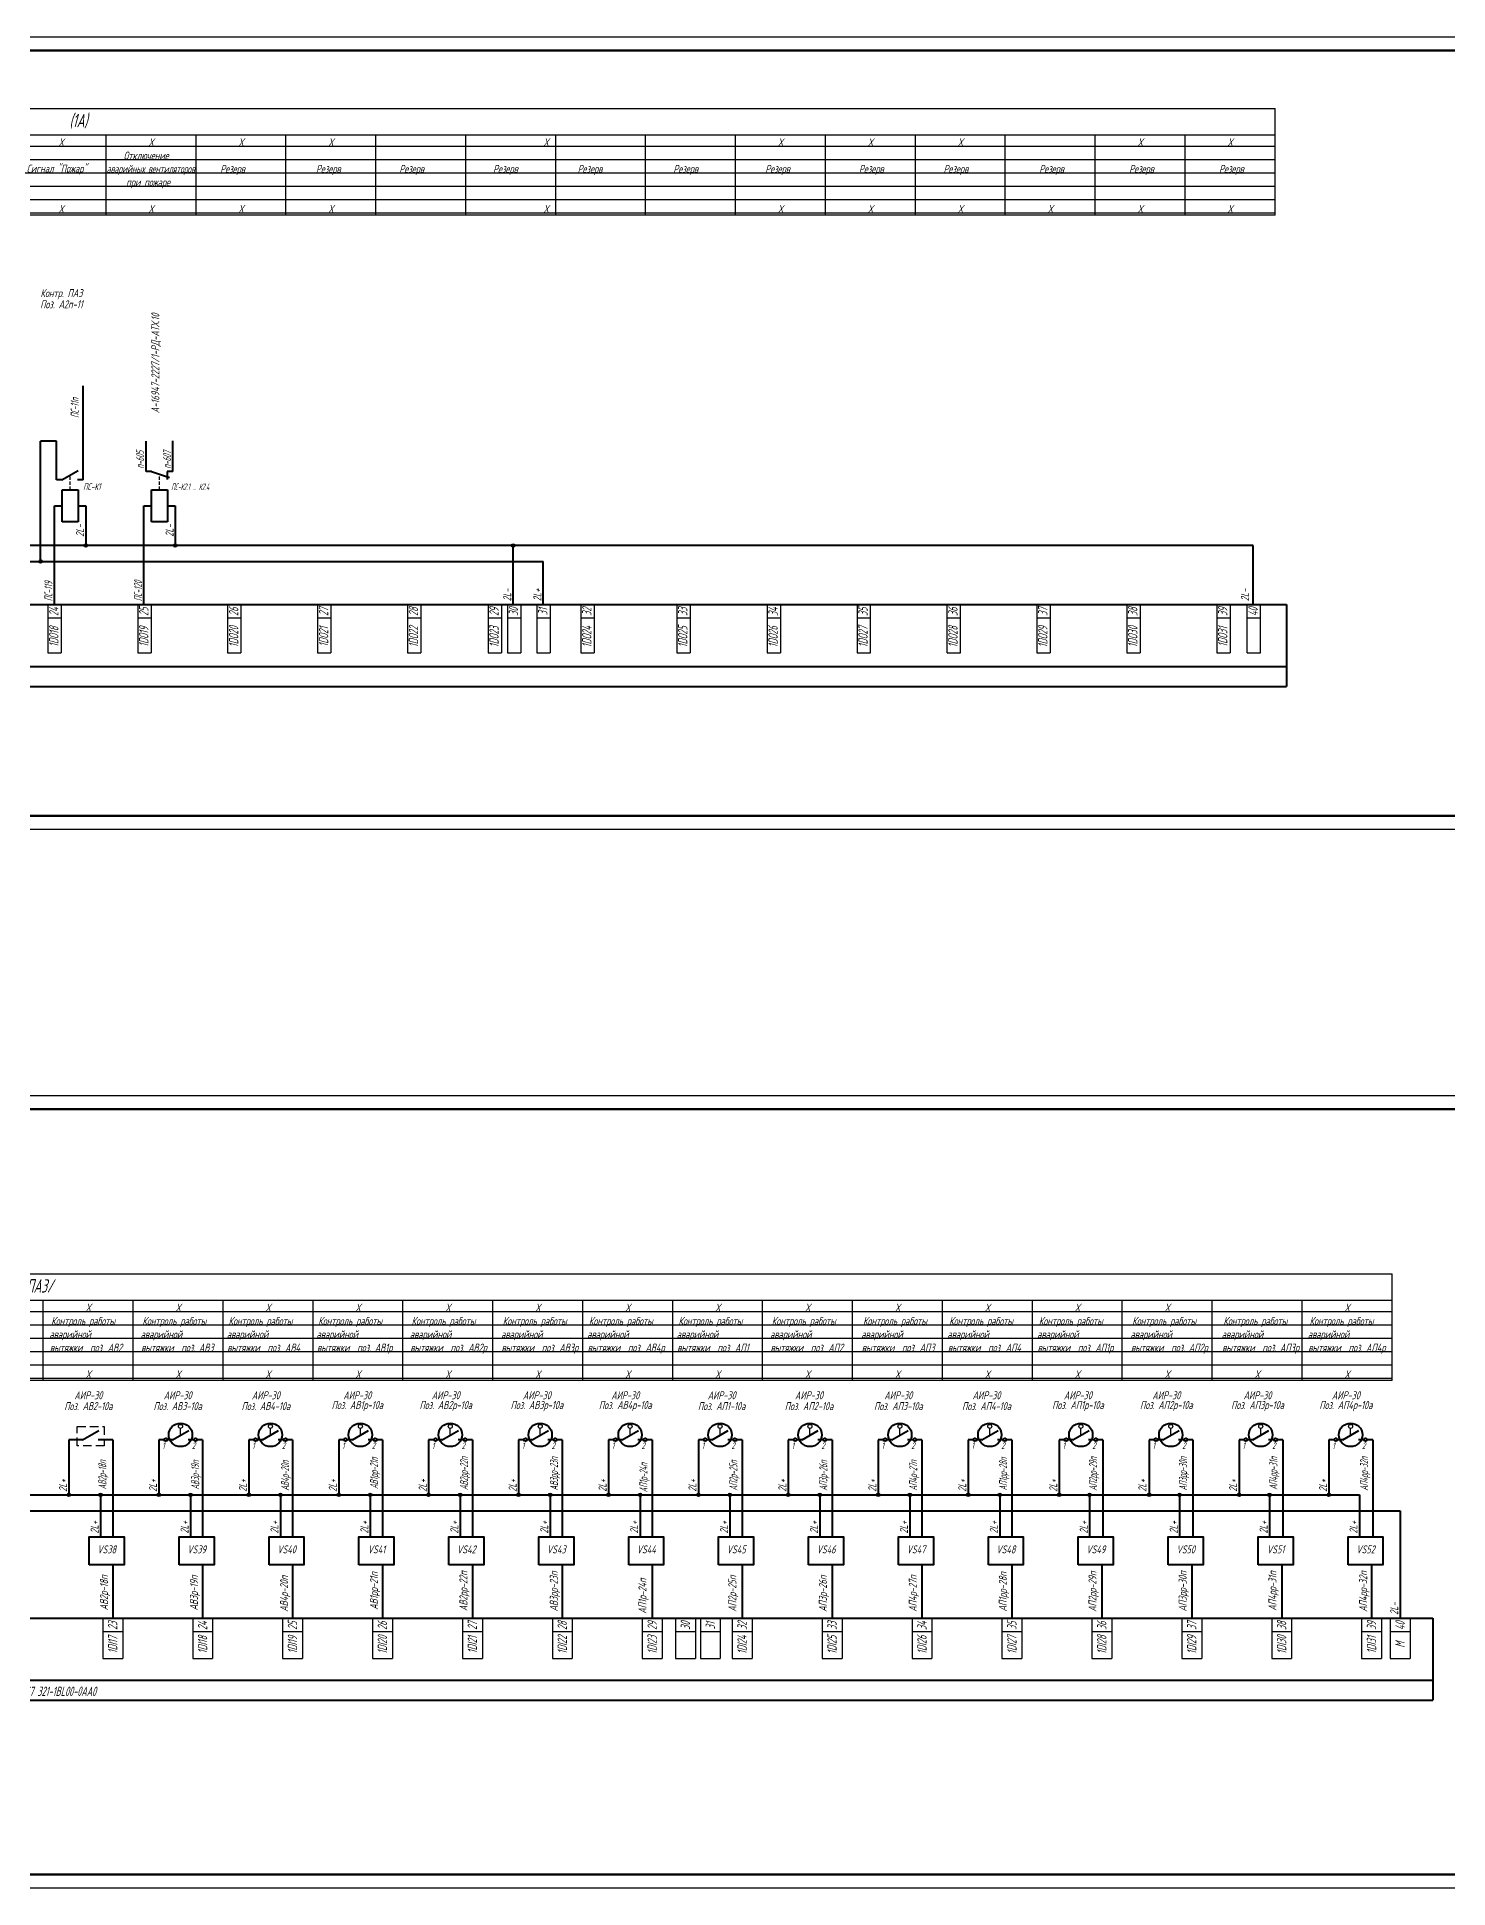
# Model space of a CAD drawing. Header units: millimetres. Extents: x -338 to 6826, y -8218 to 3153.
# Drawn here: x 2706 to 3236, y -1606 to -912 of the extents above; entities that cross this region are included whole.
import ezdxf
from ezdxf.enums import TextEntityAlignment as Align

# ---------------------------------------------------------------- set-up
doc = ezdxf.new("R2010")
doc.units = ezdxf.units.MM
doc.linetypes.add('HIDDEN', pattern=[9.525, 6.35, -3.175])
doc.linetypes.add('невидимая2', pattern=[4.7625, 3.175, -1.5875])
doc.layers.get('Defpoints').update_dxf_attribs({"color": 251})
for name, color, linetype, lineweight in [('Обводка', 6, 'Continuous', 25), ('Рамка тонкая', 5, 'Continuous', 25), ('Текст_КИП', 2, 'Continuous', 25), ('Толст.рамка', 7, 'Continuous', 60)]:
    doc.layers.add(name, color=color, linetype=linetype, lineweight=lineweight)
doc.layers.add('ТЕКСТ', color=2, linetype='Continuous')
doc.styles.add('Simplex', font='simplex.shx', dxfattribs={"width": 0.7, "oblique": 15})

msp = doc.modelspace()

# ---------------------------------------------------------------- hatches: boundary and pattern name
h = msp.add_hatch(color=256)
edge = h.paths.add_edge_path()
edge.add_arc((2724.69, -1102.82), 0.664, 0, 360)
h = msp.add_hatch(color=256)
edge = h.paths.add_edge_path()
edge.add_arc((2724.69, -1102.82), 0.664, 0, 360)
h = msp.add_hatch(color=256)
edge = h.paths.add_edge_path()
edge.add_arc((2758.27, -1102.82), 0.664, 0, 360)
h = msp.add_hatch(color=256)
edge = h.paths.add_edge_path()
edge.add_arc((2758.27, -1102.82), 0.664, 0, 360)
h = msp.add_hatch(color=256)
edge = h.paths.add_edge_path()
edge.add_arc((2884.99, -1102.82), 0.664, 0, 360)
h = msp.add_hatch(color=256)
edge = h.paths.add_edge_path()
edge.add_arc((2707.78, -1108.79), 0.664, 0, 360)
h = msp.add_hatch(color=256)
edge = h.paths.add_edge_path()
edge.add_arc((2718.4, -1458.78), 0.664, 0, 360)
h = msp.add_hatch(color=256)
edge = h.paths.add_edge_path()
edge.add_arc((2730.25, -1458.78), 0.664, 0, 360)
h = msp.add_hatch(color=256)
edge = h.paths.add_edge_path()
edge.add_arc((2752.12, -1458.78), 0.664, 0, 360)
h = msp.add_hatch(color=256)
edge = h.paths.add_edge_path()
edge.add_arc((2763.97, -1458.78), 0.664, 0, 360)
h = msp.add_hatch(color=256)
edge = h.paths.add_edge_path()
edge.add_arc((2785.84, -1458.78), 0.664, 0, 360)
h = msp.add_hatch(color=256)
edge = h.paths.add_edge_path()
edge.add_arc((2797.69, -1458.78), 0.664, 0, 360)
h = msp.add_hatch(color=256)
edge = h.paths.add_edge_path()
edge.add_arc((2819.57, -1458.78), 0.664, 0, 360)
h = msp.add_hatch(color=256)
edge = h.paths.add_edge_path()
edge.add_arc((2831.42, -1458.78), 0.664, 0, 360)
h = msp.add_hatch(color=256)
edge = h.paths.add_edge_path()
edge.add_arc((2853.29, -1458.78), 0.664, 0, 360)
h = msp.add_hatch(color=256)
edge = h.paths.add_edge_path()
edge.add_arc((2865.14, -1458.78), 0.664, 0, 360)
h = msp.add_hatch(color=256)
edge = h.paths.add_edge_path()
edge.add_arc((2887.01, -1458.78), 0.664, 0, 360)
h = msp.add_hatch(color=256)
edge = h.paths.add_edge_path()
edge.add_arc((2898.86, -1458.78), 0.664, 0, 360)
h = msp.add_hatch(color=256)
edge = h.paths.add_edge_path()
edge.add_arc((2920.73, -1458.78), 0.664, 0, 360)
h = msp.add_hatch(color=256)
edge = h.paths.add_edge_path()
edge.add_arc((2932.58, -1458.78), 0.664, 0, 360)
h = msp.add_hatch(color=256)
edge = h.paths.add_edge_path()
edge.add_arc((2954.45, -1458.78), 0.664, 0, 360)
h = msp.add_hatch(color=256)
edge = h.paths.add_edge_path()
edge.add_arc((2966.3, -1458.78), 0.664, 0, 360)
h = msp.add_hatch(color=256)
edge = h.paths.add_edge_path()
edge.add_arc((2988.18, -1458.78), 0.664, 0, 360)
h = msp.add_hatch(color=256)
edge = h.paths.add_edge_path()
edge.add_arc((3000.03, -1458.78), 0.664, 0, 360)
h = msp.add_hatch(color=256)
edge = h.paths.add_edge_path()
edge.add_arc((3021.9, -1458.78), 0.664, 0, 360)
h = msp.add_hatch(color=256)
edge = h.paths.add_edge_path()
edge.add_arc((3033.75, -1458.78), 0.664, 0, 360)
h = msp.add_hatch(color=256)
edge = h.paths.add_edge_path()
edge.add_arc((3055.62, -1458.78), 0.664, 0, 360)
h = msp.add_hatch(color=256)
edge = h.paths.add_edge_path()
edge.add_arc((3067.47, -1458.78), 0.664, 0, 360)
h = msp.add_hatch(color=256)
edge = h.paths.add_edge_path()
edge.add_arc((3089.77, -1458.78), 0.664, 0, 360)
h = msp.add_hatch(color=256)
edge = h.paths.add_edge_path()
edge.add_arc((3101.19, -1458.78), 0.664, 0, 360)
h = msp.add_hatch(color=256)
edge = h.paths.add_edge_path()
edge.add_arc((3123.49, -1458.78), 0.664, 0, 360)
h = msp.add_hatch(color=256)
edge = h.paths.add_edge_path()
edge.add_arc((3134.92, -1458.78), 0.664, 0, 360)
h = msp.add_hatch(color=256)
edge = h.paths.add_edge_path()
edge.add_arc((3157.21, -1458.78), 0.664, 0, 360)
h = msp.add_hatch(color=256)
edge = h.paths.add_edge_path()
edge.add_arc((3168.64, -1458.78), 0.664, 0, 360)
h = msp.add_hatch(color=256)
edge = h.paths.add_edge_path()
edge.add_arc((3190.94, -1458.78), 0.664, 0, 360)

# ---------------------------------------------------------------- linework, layer by layer
at = {"lineweight": 40, "ltscale": 0.2}
for p, q in [((2723.78, -1078.25), (2723.78, -1042.95)), ((2713.78, -1063.7), (2707.78, -1063.7)), ((2707.78, -1108.79), (2707.78, -1063.7)), ((2713.78, -1078.25), (2713.78, -1063.7)), ((2747.36, -1075.13), (2747.36, -1063.7)), ((2757.36, -1075.13), (2757.36, -1063.52)), ((2715.78, -1078.25), (2721.84, -1074.75)), ((2749.36, -1075.13), (2747.36, -1075.13)), ((2749.36, -1075.13), (2756.12, -1077.33)), ((2757.36, -1075.13), (2755.23, -1075.13)), ((2715.78, -1078.25), (2713.78, -1078.25)), ((2723.78, -1078.25), (2721.65, -1078.25))]:
    msp.add_line(p, q, dxfattribs=at)
at = {"lineweight": 40}
for p, q in [((2755.23, -1075.13), (2755.23, -1078.07)), ((2712.95, -1124.91), (2712.95, -1087.98)), ((2724.69, -1087.98), (2724.69, -1102.82)), ((2746.53, -1124.91), (2746.53, -1087.98)), ((2758.27, -1087.98), (2758.27, -1102.82)), ((3162.56, -1102.82), (2083.06, -1102.82)), ((2884.99, -1124.91), (2884.99, -1102.82)), ((3162.56, -1124.91), (3162.56, -1102.82)), ((2082.97, -1108.79), (2896.28, -1108.79)), ((2896.28, -1124.91), (2896.28, -1108.79)), ((2088.35, -1124.91), (3174.95, -1124.91)), ((3174.95, -1124.91), (3174.95, -1155.71)), ((2088.35, -1148.22), (3174.95, -1148.22)), ((2088.35, -1155.71), (3174.95, -1155.71)), ((2723.54, -1438.12), (2729.61, -1434.62)), ((2757.27, -1438.12), (2763.33, -1434.62)), ((2790.99, -1438.12), (2797.05, -1434.62)), ((2824.71, -1438.12), (2830.77, -1434.62)), ((2858.43, -1438.12), (2864.5, -1434.62)), ((2892.16, -1438.12), (2898.22, -1434.62)), ((2925.88, -1438.12), (2931.94, -1434.62)), ((2959.6, -1438.12), (2965.66, -1434.62)), ((2993.32, -1438.12), (2999.38, -1434.62)), ((3027.05, -1438.12), (3033.11, -1434.62)), ((3060.77, -1438.12), (3066.83, -1434.62)), ((3094.91, -1438.12), (3100.98, -1434.62)), ((3128.64, -1438.12), (3134.7, -1434.62)), ((3162.36, -1438.12), (3168.42, -1434.62)), ((3196.08, -1438.12), (3202.14, -1434.62)), ((2718.4, -1438.12), (2718.4, -1458.78)), ((2723.54, -1438.12), (2718.4, -1438.12)), ((2734.81, -1438.12), (2729.42, -1438.12)), ((2734.81, -1438.12), (2734.81, -1474.48)), ((2752.12, -1438.12), (2752.12, -1458.78)), ((2754.12, -1438.12), (2752.12, -1438.12)), ((2757.27, -1438.12), (2755.27, -1438.12)), ((2765.27, -1438.12), (2763.14, -1438.12)), ((2768.54, -1438.12), (2766.41, -1438.12)), ((2768.54, -1438.12), (2768.54, -1474.48)), ((2785.84, -1438.12), (2785.84, -1458.78)), ((2787.84, -1438.12), (2785.84, -1438.12)), ((2790.99, -1438.12), (2788.99, -1438.12)), ((2798.99, -1438.12), (2796.87, -1438.12)), ((2802.26, -1438.12), (2800.14, -1438.12)), ((2802.26, -1438.12), (2802.26, -1474.48)), ((2819.57, -1438.12), (2819.57, -1458.78)), ((2821.57, -1438.12), (2819.57, -1438.12)), ((2824.71, -1438.12), (2822.71, -1438.12)), ((2832.71, -1438.12), (2830.59, -1438.12)), ((2835.98, -1438.12), (2833.86, -1438.12)), ((2835.98, -1438.12), (2835.98, -1474.48)), ((2853.29, -1438.12), (2853.29, -1458.78)), ((2855.29, -1438.12), (2853.29, -1438.12)), ((2858.43, -1438.12), (2856.43, -1438.12)), ((2866.43, -1438.12), (2864.31, -1438.12)), ((2869.7, -1438.12), (2867.58, -1438.12)), ((2869.7, -1438.12), (2869.7, -1474.48)), ((2887.01, -1438.12), (2887.01, -1458.78)), ((2889.01, -1438.12), (2887.01, -1438.12)), ((2892.16, -1438.12), (2890.16, -1438.12)), ((2900.16, -1438.12), (2898.03, -1438.12)), ((2903.43, -1438.12), (2901.3, -1438.12)), ((2903.43, -1438.12), (2903.43, -1474.48)), ((2920.73, -1438.12), (2920.73, -1458.78)), ((2922.73, -1438.12), (2920.73, -1438.12)), ((2925.88, -1438.12), (2923.88, -1438.12)), ((2933.88, -1438.12), (2931.76, -1438.12)), ((2937.15, -1438.12), (2935.02, -1438.12)), ((2937.15, -1438.12), (2937.15, -1474.48)), ((2954.45, -1438.12), (2954.45, -1458.78)), ((2956.45, -1438.12), (2954.45, -1438.12)), ((2959.6, -1438.12), (2957.6, -1438.12)), ((2967.6, -1438.12), (2965.48, -1438.12)), ((2970.87, -1438.12), (2968.75, -1438.12)), ((2970.87, -1438.12), (2970.87, -1474.48)), ((2988.18, -1438.12), (2988.18, -1458.78)), ((2990.18, -1438.12), (2988.18, -1438.12)), ((2993.32, -1438.12), (2991.32, -1438.12)), ((3001.32, -1438.12), (2999.2, -1438.12)), ((3004.59, -1438.12), (3002.47, -1438.12)), ((3004.59, -1438.12), (3004.59, -1474.48)), ((3021.9, -1438.12), (3021.9, -1458.78)), ((3023.9, -1438.12), (3021.9, -1438.12)), ((3027.05, -1438.12), (3025.05, -1438.12)), ((3035.05, -1438.12), (3032.92, -1438.12)), ((3038.31, -1438.12), (3036.19, -1438.12)), ((3038.31, -1438.12), (3038.31, -1474.48)), ((3055.62, -1438.12), (3055.62, -1458.78)), ((3057.62, -1438.12), (3055.62, -1438.12)), ((3060.77, -1438.12), (3058.77, -1438.12)), ((3068.77, -1438.12), (3066.64, -1438.12)), ((3072.04, -1438.12), (3069.91, -1438.12)), ((3072.04, -1438.12), (3072.04, -1474.48)), ((3089.77, -1438.12), (3089.77, -1458.78)), ((3091.77, -1438.12), (3089.77, -1438.12)), ((3094.91, -1438.12), (3092.91, -1438.12)), ((3102.91, -1438.12), (3100.79, -1438.12)), ((3106.18, -1438.12), (3104.06, -1438.12)), ((3106.18, -1438.12), (3106.18, -1474.48)), ((3123.49, -1438.12), (3123.49, -1458.78)), ((3125.49, -1438.12), (3123.49, -1438.12)), ((3128.64, -1438.12), (3126.64, -1438.12)), ((3136.64, -1438.12), (3134.51, -1438.12)), ((3139.91, -1438.12), (3137.78, -1438.12)), ((3139.91, -1438.12), (3139.91, -1474.48)), ((3157.21, -1438.12), (3157.21, -1458.78)), ((3159.21, -1438.12), (3157.21, -1438.12)), ((3162.36, -1438.12), (3160.36, -1438.12)), ((3170.36, -1438.12), (3168.24, -1438.12)), ((3173.63, -1438.12), (3171.51, -1438.12)), ((3173.63, -1438.12), (3173.63, -1474.48)), ((3190.94, -1438.12), (3190.94, -1458.78)), ((3192.94, -1438.12), (3190.94, -1438.12)), ((3196.08, -1438.12), (3194.08, -1438.12)), ((3204.08, -1438.12), (3201.96, -1438.12)), ((3207.35, -1438.12), (3205.23, -1438.12)), ((3207.35, -1438.12), (3207.35, -1474.48)), ((2127.74, -1458.78), (3202.36, -1458.78)), ((2730.25, -1458.78), (2730.25, -1474.48)), ((2763.97, -1458.78), (2763.97, -1474.48)), ((2797.69, -1458.78), (2797.69, -1474.48)), ((2831.42, -1458.78), (2831.42, -1474.48)), ((2865.14, -1458.78), (2865.14, -1474.48)), ((2898.86, -1458.78), (2898.86, -1474.48)), ((2932.58, -1458.78), (2932.58, -1474.48)), ((2966.3, -1458.78), (2966.3, -1474.48)), ((3000.03, -1458.78), (3000.03, -1474.48)), ((3033.75, -1458.78), (3033.75, -1474.48)), ((3067.47, -1458.78), (3067.47, -1474.48)), ((3101.19, -1458.78), (3101.19, -1474.48)), ((3134.92, -1458.78), (3134.92, -1474.48)), ((3168.64, -1458.78), (3168.64, -1474.48)), ((3202.36, -1458.78), (3202.36, -1474.48)), ((2127.74, -1464.75), (3217.62, -1464.75)), ((3217.62, -1464.75), (3217.62, -1504.97)), ((2734.81, -1485.05), (2734.81, -1504.97)), ((2768.54, -1485.05), (2768.54, -1504.97)), ((2802.26, -1485.05), (2802.26, -1504.97)), ((2835.98, -1485.05), (2835.98, -1504.97)), ((2869.7, -1485.05), (2869.7, -1504.97)), ((2903.43, -1485.05), (2903.43, -1504.97)), ((2937.15, -1485.05), (2937.15, -1504.97)), ((2970.87, -1485.05), (2970.87, -1504.97)), ((3004.59, -1485.05), (3004.59, -1504.97)), ((3038.31, -1485.05), (3038.31, -1504.97)), ((3072.04, -1485.05), (3072.04, -1504.97)), ((3105.76, -1485.05), (3105.76, -1504.97)), ((3139.48, -1485.05), (3139.48, -1504.97)), ((3139.48, -1485.05), (3139.48, -1504.97)), ((3173.2, -1485.05), (3173.2, -1504.97)), ((3206.93, -1485.05), (3206.93, -1504.97)), ((2142.73, -1504.97), (3229.88, -1504.97)), ((3229.88, -1504.97), (3229.88, -1535.78)), ((2142.73, -1528.28), (3229.88, -1528.28)), ((2142.73, -1535.78), (3229.88, -1535.78))]:
    msp.add_line(p, q, dxfattribs=at)
at = {"color": 4, "lineweight": 40, "ltscale": 0.2}
for p, q in [((2715.82, -1081.98), (2721.82, -1081.98)), ((2715.82, -1093.98), (2715.82, -1081.98)), ((2721.82, -1081.98), (2721.82, -1093.98)), ((2749.4, -1081.98), (2755.4, -1081.98)), ((2749.4, -1093.98), (2749.4, -1081.98)), ((2755.4, -1081.98), (2755.4, -1093.98)), ((2712.95, -1087.98), (2715.82, -1087.98)), ((2721.82, -1087.98), (2724.69, -1087.98)), ((2746.53, -1087.98), (2749.4, -1087.98)), ((2755.4, -1087.98), (2758.27, -1087.98)), ((2721.82, -1093.98), (2715.82, -1093.98)), ((2755.4, -1093.98), (2749.4, -1093.98))]:
    msp.add_line(p, q, dxfattribs=at)
at = {"lineweight": 30}
for p, q in [((2710.47, -1124.91), (2710.47, -1143.04)), ((2710.47, -1129.91), (2715.47, -1129.91)), ((2715.47, -1124.91), (2715.47, -1143.04)), ((2744.2, -1124.91), (2744.2, -1143.04)), ((2744.2, -1129.91), (2749.2, -1129.91)), ((2749.2, -1124.91), (2749.2, -1143.04)), ((2777.92, -1124.91), (2777.92, -1143.04)), ((2777.92, -1129.91), (2782.92, -1129.91)), ((2782.92, -1124.91), (2782.92, -1143.04)), ((2811.64, -1124.91), (2811.64, -1143.04)), ((2811.64, -1129.91), (2816.64, -1129.91)), ((2816.64, -1124.91), (2816.64, -1143.04)), ((2845.36, -1124.91), (2845.36, -1143.04)), ((2845.36, -1129.91), (2850.36, -1129.91)), ((2850.36, -1124.91), (2850.36, -1143.04)), ((2875.56, -1124.91), (2875.56, -1143.04)), ((2875.56, -1129.91), (2880.56, -1129.91)), ((2880.56, -1124.91), (2880.56, -1143.04)), ((2882.87, -1124.91), (2882.87, -1143.04)), ((2882.87, -1129.91), (2887.87, -1129.91)), ((2887.87, -1124.91), (2887.87, -1143.04)), ((2893.84, -1124.91), (2893.84, -1143.04)), ((2893.84, -1129.91), (2898.84, -1129.91)), ((2898.84, -1124.91), (2898.84, -1143.04)), ((2910.35, -1124.91), (2910.35, -1143.04)), ((2910.35, -1129.91), (2915.35, -1129.91)), ((2915.35, -1124.91), (2915.35, -1143.04)), ((2946.33, -1124.91), (2946.33, -1143.04)), ((2946.33, -1129.91), (2951.33, -1129.91)), ((2951.33, -1124.91), (2951.33, -1143.04)), ((2980.22, -1124.91), (2980.22, -1143.04)), ((2980.22, -1129.91), (2985.22, -1129.91)), ((2985.22, -1124.91), (2985.22, -1143.04)), ((3013.94, -1124.91), (3013.94, -1143.04)), ((3013.94, -1129.91), (3018.94, -1129.91)), ((3018.94, -1124.91), (3018.94, -1143.04)), ((3047.66, -1124.91), (3047.66, -1143.04)), ((3047.66, -1129.91), (3052.66, -1129.91)), ((3052.66, -1124.91), (3052.66, -1143.04)), ((3081.38, -1124.91), (3081.38, -1143.04)), ((3081.38, -1129.91), (3086.38, -1129.91)), ((3086.38, -1124.91), (3086.38, -1143.04)), ((3115.11, -1124.91), (3115.11, -1143.04)), ((3115.11, -1129.91), (3120.11, -1129.91)), ((3120.11, -1124.91), (3120.11, -1143.04)), ((3148.83, -1124.91), (3148.83, -1143.04)), ((3148.83, -1129.91), (3153.83, -1129.91)), ((3153.83, -1124.91), (3153.83, -1143.04)), ((3160.19, -1124.91), (3160.19, -1143.04)), ((3160.19, -1129.91), (3165.19, -1129.91)), ((3165.19, -1124.91), (3165.19, -1143.04)), ((2710.47, -1143.04), (2715.47, -1143.04)), ((2744.2, -1143.04), (2749.2, -1143.04)), ((2777.92, -1143.04), (2782.92, -1143.04)), ((2811.64, -1143.04), (2816.64, -1143.04)), ((2845.36, -1143.04), (2850.36, -1143.04)), ((2875.56, -1143.04), (2880.56, -1143.04)), ((2882.87, -1143.04), (2887.87, -1143.04)), ((2893.84, -1143.04), (2898.84, -1143.04)), ((2910.35, -1143.04), (2915.35, -1143.04)), ((2946.33, -1143.04), (2951.33, -1143.04)), ((2980.25, -1143.04), (2985.25, -1143.04)), ((3013.97, -1143.04), (3018.97, -1143.04)), ((3047.7, -1143.04), (3052.7, -1143.04)), ((3081.42, -1143.04), (3086.42, -1143.04)), ((3115.14, -1143.04), (3120.14, -1143.04)), ((3148.86, -1143.04), (3153.86, -1143.04)), ((3160.23, -1143.04), (3165.23, -1143.04)), ((2731.08, -1504.97), (2731.08, -1520.12)), ((2738.55, -1504.97), (2738.55, -1520.12)), ((2764.8, -1504.97), (2764.8, -1520.12)), ((2772.27, -1504.97), (2772.27, -1520.12)), ((2798.52, -1504.97), (2798.52, -1520.12)), ((2805.99, -1504.97), (2805.99, -1520.12)), ((2832.25, -1504.97), (2832.25, -1520.12)), ((2839.72, -1504.97), (2839.72, -1520.12)), ((2865.97, -1504.97), (2865.97, -1520.12)), ((2873.44, -1504.97), (2873.44, -1520.12)), ((2899.69, -1504.97), (2899.69, -1520.12)), ((2907.16, -1504.97), (2907.16, -1520.12)), ((2933.41, -1504.97), (2933.41, -1520.12)), ((2940.88, -1504.97), (2940.88, -1520.12)), ((2945.85, -1504.97), (2945.85, -1520.12)), ((2953.32, -1504.97), (2953.32, -1520.12)), ((2955.22, -1504.97), (2955.22, -1520.12)), ((2962.68, -1504.97), (2962.68, -1520.12)), ((2967.14, -1504.97), (2967.14, -1520.12)), ((2974.6, -1504.97), (2974.6, -1520.12)), ((3000.86, -1504.97), (3000.86, -1520.12)), ((3008.33, -1504.97), (3008.33, -1520.12)), ((3034.58, -1504.97), (3034.58, -1520.12)), ((3042.05, -1504.97), (3042.05, -1520.12)), ((3068.3, -1504.97), (3068.3, -1520.12)), ((3075.77, -1504.97), (3075.77, -1520.12)), ((3102.02, -1504.97), (3102.02, -1520.12)), ((3109.49, -1504.97), (3109.49, -1520.12)), ((3135.75, -1504.97), (3135.75, -1520.12)), ((3143.22, -1504.97), (3143.22, -1520.12)), ((3169.47, -1504.97), (3169.47, -1520.12)), ((3176.94, -1504.97), (3176.94, -1520.12)), ((3203.19, -1504.97), (3203.19, -1520.12)), ((3210.66, -1504.97), (3210.66, -1520.12)), ((3213.88, -1504.97), (3213.88, -1520.12)), ((3221.35, -1504.97), (3221.35, -1520.12)), ((2731.08, -1509.97), (2738.55, -1509.97)), ((2764.8, -1509.97), (2772.27, -1509.97)), ((2798.52, -1509.97), (2805.99, -1509.97)), ((2832.25, -1509.97), (2839.72, -1509.97)), ((2865.97, -1509.97), (2873.44, -1509.97)), ((2899.69, -1509.97), (2907.16, -1509.97)), ((2933.41, -1509.97), (2940.88, -1509.97)), ((2945.85, -1509.97), (2953.32, -1509.97)), ((2955.22, -1509.97), (2962.68, -1509.97)), ((2967.14, -1509.97), (2974.6, -1509.97)), ((3000.86, -1509.97), (3008.33, -1509.97)), ((3034.58, -1509.97), (3042.05, -1509.97)), ((3068.3, -1509.97), (3075.77, -1509.97)), ((3102.02, -1509.97), (3109.49, -1509.97)), ((3135.75, -1509.97), (3143.22, -1509.97)), ((3169.47, -1509.97), (3176.94, -1509.97)), ((3203.19, -1509.97), (3210.66, -1509.97)), ((3213.88, -1509.97), (3221.35, -1509.97)), ((2731.08, -1520.12), (2738.55, -1520.12)), ((2764.8, -1520.12), (2772.27, -1520.12)), ((2798.52, -1520.12), (2805.99, -1520.12)), ((2832.25, -1520.12), (2839.72, -1520.12)), ((2865.97, -1520.12), (2873.44, -1520.12)), ((2899.69, -1520.12), (2907.16, -1520.12)), ((2933.41, -1520.12), (2940.88, -1520.12)), ((2945.85, -1520.12), (2953.32, -1520.12)), ((2955.22, -1520.12), (2962.68, -1520.12)), ((2967.14, -1520.12), (2974.6, -1520.12)), ((3000.86, -1520.12), (3008.33, -1520.12)), ((3034.58, -1520.12), (3042.05, -1520.12)), ((3068.3, -1520.12), (3075.77, -1520.12)), ((3102.02, -1520.12), (3109.49, -1520.12)), ((3135.75, -1520.12), (3143.22, -1520.12)), ((3169.47, -1520.12), (3176.94, -1520.12)), ((3203.19, -1520.12), (3210.66, -1520.12)), ((3213.88, -1520.12), (3221.35, -1520.12))]:
    msp.add_line(p, q, dxfattribs=at)
for p, q in [((2760.24, -1436.28), (2760.24, -1433.86)), ((2793.96, -1436.28), (2793.96, -1433.86)), ((2827.69, -1436.28), (2827.69, -1433.86)), ((2861.41, -1436.28), (2861.41, -1433.86)), ((2895.13, -1436.28), (2895.13, -1433.86)), ((2928.85, -1436.28), (2928.85, -1433.86)), ((2962.57, -1436.28), (2962.57, -1433.86)), ((2996.3, -1436.28), (2996.3, -1433.86)), ((3030.02, -1436.28), (3030.02, -1433.86)), ((3063.74, -1436.28), (3063.74, -1433.86)), ((3097.89, -1436.28), (3097.89, -1433.86)), ((3131.61, -1436.28), (3131.61, -1433.86)), ((3165.33, -1436.28), (3165.33, -1433.86)), ((3199.06, -1436.28), (3199.06, -1433.86))]:
    msp.add_line(p, q)
at = {"linetype": 'невидимая2'}
msp.add_lwpolyline([(2721.51, -1433.14), (2731.64, -1433.14), (2731.64, -1440.43), (2721.51, -1440.43)], close=True, dxfattribs=at)
at = {"lineweight": 40}
for points in [[(2725.98, -1485.05), (2725.98, -1474.48), (2739.08, -1474.48), (2739.08, -1485.05)], [(2759.7, -1485.05), (2759.7, -1474.48), (2772.8, -1474.48), (2772.8, -1485.05)], [(2793.43, -1485.05), (2793.43, -1474.48), (2806.53, -1474.48), (2806.53, -1485.05)], [(2827.15, -1485.05), (2827.15, -1474.48), (2840.25, -1474.48), (2840.25, -1485.05)], [(2860.87, -1485.05), (2860.87, -1474.48), (2873.97, -1474.48), (2873.97, -1485.05)], [(2894.59, -1485.05), (2894.59, -1474.48), (2907.69, -1474.48), (2907.69, -1485.05)], [(2928.32, -1485.05), (2928.32, -1474.48), (2941.41, -1474.48), (2941.41, -1485.05)], [(2962.04, -1485.05), (2962.04, -1474.48), (2975.14, -1474.48), (2975.14, -1485.05)], [(2995.76, -1485.05), (2995.76, -1474.48), (3008.86, -1474.48), (3008.86, -1485.05)], [(3029.48, -1485.05), (3029.48, -1474.48), (3042.58, -1474.48), (3042.58, -1485.05)], [(3063.2, -1485.05), (3063.2, -1474.48), (3076.3, -1474.48), (3076.3, -1485.05)], [(3096.93, -1485.05), (3096.93, -1474.48), (3110.03, -1474.48), (3110.03, -1485.05)], [(3130.65, -1485.05), (3130.65, -1474.48), (3143.75, -1474.48), (3143.75, -1485.05)], [(3164.37, -1485.05), (3164.37, -1474.48), (3177.47, -1474.48), (3177.47, -1485.05)], [(3198.09, -1485.05), (3198.09, -1474.48), (3211.19, -1474.48), (3211.19, -1485.05)]]:
    msp.add_lwpolyline(points, close=True, dxfattribs=at)
for centre, radius in [((2724.69, -1102.82), 0.664), ((2724.69, -1102.82), 0.664), ((2758.27, -1102.82), 0.664), ((2758.27, -1102.82), 0.664), ((2884.99, -1102.82), 0.664), ((2707.78, -1108.79), 0.664), ((2760.24, -1433.11), 0.75), ((2793.96, -1433.11), 0.75), ((2827.69, -1433.11), 0.75), ((2861.41, -1433.11), 0.75), ((2895.13, -1433.11), 0.75), ((2928.85, -1433.11), 0.75), ((2962.57, -1433.11), 0.75), ((2996.3, -1433.11), 0.75), ((3030.02, -1433.11), 0.75), ((3063.74, -1433.11), 0.75), ((3097.89, -1433.11), 0.75), ((3131.61, -1433.11), 0.75), ((3165.33, -1433.11), 0.75), ((3199.06, -1433.11), 0.75), ((2718.4, -1458.78), 0.664), ((2730.25, -1458.78), 0.664), ((2752.12, -1458.78), 0.664), ((2763.97, -1458.78), 0.664), ((2785.84, -1458.78), 0.664), ((2797.69, -1458.78), 0.664), ((2819.57, -1458.78), 0.664), ((2831.42, -1458.78), 0.664), ((2853.29, -1458.78), 0.664), ((2865.14, -1458.78), 0.664), ((2887.01, -1458.78), 0.664), ((2898.86, -1458.78), 0.664), ((2920.73, -1458.78), 0.664), ((2932.58, -1458.78), 0.664), ((2954.45, -1458.78), 0.664), ((2966.3, -1458.78), 0.664), ((2988.18, -1458.78), 0.664), ((3000.03, -1458.78), 0.664), ((3021.9, -1458.78), 0.664), ((3033.75, -1458.78), 0.664), ((3055.62, -1458.78), 0.664), ((3067.47, -1458.78), 0.664), ((3089.77, -1458.78), 0.664), ((3101.19, -1458.78), 0.664), ((3123.49, -1458.78), 0.664), ((3134.92, -1458.78), 0.664), ((3157.21, -1458.78), 0.664), ((3168.64, -1458.78), 0.664), ((3190.94, -1458.78), 0.664)]:
    msp.add_circle(centre, radius)
for centre, radius in [((2760.24, -1436.28), 4.41), ((2793.96, -1436.28), 4.41), ((2827.69, -1436.28), 4.41), ((2861.41, -1436.28), 4.41), ((2895.13, -1436.28), 4.41), ((2928.85, -1436.28), 4.41), ((2962.58, -1436.28), 4.41), ((2996.3, -1436.28), 4.41), ((3030.02, -1436.28), 4.41), ((3063.74, -1436.28), 4.41), ((3097.89, -1436.28), 4.41), ((3131.61, -1436.28), 4.41), ((3165.33, -1436.28), 4.41), ((3199.06, -1436.28), 4.41), ((2754.69, -1438.12), 0.573), ((2765.84, -1438.12), 0.573), ((2788.42, -1438.12), 0.573), ((2799.56, -1438.12), 0.573), ((2822.14, -1438.12), 0.573), ((2833.28, -1438.12), 0.573), ((2855.86, -1438.12), 0.573), ((2867.01, -1438.12), 0.573), ((2889.58, -1438.12), 0.573), ((2900.73, -1438.12), 0.573), ((2923.31, -1438.12), 0.573), ((2934.45, -1438.12), 0.573), ((2957.03, -1438.12), 0.573), ((2968.17, -1438.12), 0.573), ((2990.75, -1438.12), 0.573), ((3001.9, -1438.12), 0.573), ((3024.47, -1438.12), 0.573), ((3035.62, -1438.12), 0.573), ((3058.19, -1438.12), 0.573), ((3069.34, -1438.12), 0.573), ((3092.34, -1438.12), 0.573), ((3103.49, -1438.12), 0.573), ((3126.06, -1438.12), 0.573), ((3137.21, -1438.12), 0.573), ((3159.79, -1438.12), 0.573), ((3170.93, -1438.12), 0.573), ((3193.51, -1438.12), 0.573), ((3204.65, -1438.12), 0.573)]:
    msp.add_circle(centre, radius, dxfattribs=at)
at = {"layer": 'Defpoints'}
for p, q in [((2095.69, -953.12), (3170.72, -953.12)), ((2095.69, -958.12), (3170.72, -958.12)), ((2095.69, -963.12), (3170.72, -963.12)), ((2095.69, -968.12), (3170.72, -968.12)), ((2095.69, -973.12), (3170.72, -973.12)), ((2095.69, -978.12), (3170.72, -978.12)), ((2139.57, -1390.07), (3214.6, -1390.07)), ((2139.57, -1395.07), (3214.6, -1395.07)), ((2139.57, -1400.07), (3214.6, -1400.07)), ((2139.57, -1405.07), (3214.6, -1405.07)), ((2139.57, -1410.07), (3214.6, -1410.07)), ((2139.57, -1415.07), (3214.6, -1415.07))]:
    msp.add_line(p, q, dxfattribs=at)
at = {"layer": 'Обводка', "lineweight": 30}
for p, q in [((2091.61, -938.97), (3170.72, -938.97)), ((3170.72, -978.97), (3170.72, -938.97)), ((3170.72, -948.97), (2091.61, -948.97)), ((2732.34, -978.97), (2732.34, -948.97)), ((2766.06, -978.97), (2766.06, -948.97)), ((2799.78, -978.97), (2799.78, -948.97)), ((2833.5, -978.97), (2833.5, -948.97)), ((2867.22, -978.97), (2867.22, -948.97)), ((2900.95, -978.97), (2900.95, -948.97)), ((2934.67, -978.97), (2934.67, -948.97)), ((2968.39, -978.97), (2968.39, -948.97)), ((3002.11, -978.97), (3002.11, -948.97)), ((3035.84, -978.97), (3035.84, -948.97)), ((3069.56, -978.97), (3069.56, -948.97)), ((3103.28, -978.97), (3103.28, -948.97)), ((3137, -978.97), (3137, -948.97)), ((3170.72, -978.97), (2091.61, -978.97)), ((2135.49, -1375.91), (3214.6, -1375.91)), ((3214.6, -1415.91), (3214.6, -1375.91)), ((3214.6, -1385.91), (2135.49, -1385.91)), ((2708.77, -1415.91), (2708.77, -1385.91)), ((2742.49, -1415.91), (2742.49, -1385.91)), ((2776.21, -1415.91), (2776.21, -1385.91)), ((2809.94, -1415.91), (2809.94, -1385.91)), ((2843.66, -1415.91), (2843.66, -1385.91)), ((2877.38, -1415.91), (2877.38, -1385.91)), ((2911.1, -1415.91), (2911.1, -1385.91)), ((2944.82, -1415.91), (2944.82, -1385.91)), ((2978.55, -1415.91), (2978.55, -1385.91)), ((3012.27, -1415.91), (3012.27, -1385.91)), ((3045.99, -1415.91), (3045.99, -1385.91)), ((3079.71, -1415.91), (3079.71, -1385.91)), ((3113.44, -1415.91), (3113.44, -1385.91)), ((3147.16, -1415.91), (3147.16, -1385.91)), ((3180.88, -1415.91), (3180.88, -1385.91)), ((3214.6, -1415.91), (2135.49, -1415.91))]:
    msp.add_line(p, q, dxfattribs=at)
at = {"layer": 'Обводка', "linetype": 'HIDDEN', "ltscale": 0.2}
for p, q in [((2718.82, -1081.98), (2718.82, -1076.49)), ((2752.4, -1081.98), (2752.4, -1076.49))]:
    msp.add_line(p, q, dxfattribs=at)
at = {"layer": 'Рамка тонкая'}
for p, q in [((3508.69, -912.17), (2036.94, -912.17)), ((2036.94, -1209.17), (3508.69, -1209.17)), ((3508.69, -1309.17), (2036.94, -1309.17)), ((2036.94, -1606.17), (3508.69, -1606.17))]:
    msp.add_line(p, q, dxfattribs=at)
at = {"layer": 'Толст.рамка'}
for p, q in [((2056.94, -917.17), (3503.69, -917.17)), ((3503.69, -1204.17), (2056.94, -1204.17)), ((2056.94, -1314.17), (3473.69, -1314.17)), ((3503.69, -1601.17), (2056.94, -1601.17))]:
    msp.add_line(p, q, dxfattribs=at)

# ---------------------------------------------------------------- texts
at = {"color": 7, "style": 'Simplex', "oblique": 15, "width": 0.6}
for s, p in [('Контроль работы', (2711.72, -1395.07)), ('Контроль работы', (2745.93, -1395.07)), ('Контроль работы', (2778.23, -1395.07)), ('Контроль работы', (2811.87, -1395.07)), ('Контроль работы', (2846.87, -1395.07)), ('Контроль работы', (2881.08, -1395.07)), ('Контроль работы', (2913.38, -1395.07)), ('Контроль работы', (2946.97, -1395.07)), ('Контроль работы', (2981.97, -1395.07)), ('Контроль работы', (3016.18, -1395.07)), ('Контроль работы', (3048.48, -1395.07)), ('Контроль работы', (3082.12, -1395.07)), ('Контроль работы', (3117.13, -1395.07)), ('Контроль работы', (3151.34, -1395.07)), ('Контроль работы', (3183.64, -1395.07)), ('аварийной ', (2711.08, -1400.07)), ('аварийной ', (2745.29, -1400.07)), ('аварийной ', (2777.59, -1400.07)), ('аварийной ', (2811.24, -1400.07)), ('аварийной ', (2846.24, -1400.07)), ('аварийной ', (2880.45, -1400.07)), ('аварийной ', (2912.75, -1400.07)), ('аварийной ', (2946.33, -1400.07)), ('аварийной ', (2981.33, -1400.07)), ('аварийной ', (3015.54, -1400.07)), ('аварийной ', (3047.84, -1400.07)), ('аварийной ', (3081.49, -1400.07)), ('аварийной ', (3116.49, -1400.07)), ('аварийной ', (3150.7, -1400.07)), ('аварийной ', (3183, -1400.07)), ('вытяжки  поз. АВ2 ', (2711.25, -1405.07)), ('вытяжки  поз. АВ3 ', (2745.46, -1405.07)), ('вытяжки  поз. АВ4 ', (2777.76, -1405.07)), ('вытяжки  поз. АВ1р ', (2811.41, -1405.07)), ('вытяжки  поз. АВ2р ', (2846.41, -1405.07)), ('вытяжки  поз. АВ3р ', (2880.62, -1405.07)), ('вытяжки  поз. АВ4р ', (2912.92, -1405.07)), ('вытяжки  поз. АП1 ', (2946.5, -1405.07)), ('вытяжки  поз. АП2 ', (2981.51, -1405.07)), ('вытяжки  поз. АП3 ', (3015.72, -1405.07)), ('вытяжки  поз. АП4 ', (3048.02, -1405.07)), ('вытяжки  поз. АП1р ', (3081.66, -1405.07)), ('вытяжки  поз. АП2р ', (3116.67, -1405.07)), ('вытяжки  поз. АП3р ', (3150.87, -1405.07)), ('вытяжки  поз. АП4р ', (3183.17, -1405.07))]:
    msp.add_text(s, height=3, dxfattribs=at).set_placement(p)
at = {"layer": 'Defpoints', "lineweight": -3, "style": 'Simplex', "oblique": 15, "width": 0.6}
msp.add_text('(1А)', height=5, dxfattribs=at).set_placement((2721.93, -945.99), align=Align.CENTER)
at = {"layer": 'Defpoints', "style": 'Simplex', "oblique": 15, "width": 0.6}
for p in [(2715.47, -953.12), (2749.2, -953.12), (2782.92, -953.12), (2816.64, -953.12), (2897.33, -953.12), (2985.25, -953.12), (2985.25, -953.12), (3018.97, -953.12), (3052.7, -953.12), (3120.14, -953.12), (3153.86, -953.12), (2715.47, -978.12), (2749.2, -978.12), (2782.92, -978.12), (2816.64, -978.12), (2897.33, -978.12), (2985.25, -978.12), (3018.97, -978.12), (3052.7, -978.12), (3086.42, -978.12), (3120.14, -978.12), (3153.86, -978.12), (2725.63, -1390.07), (2759.35, -1390.07), (2793.07, -1390.07), (2826.8, -1390.07), (2860.52, -1390.07), (2894.24, -1390.07), (2927.96, -1390.07), (2961.69, -1390.07), (2995.41, -1390.07), (3029.13, -1390.07), (3062.85, -1390.07), (3096.57, -1390.07), (3130.3, -1390.07), (3197.74, -1390.07), (2725.63, -1415.07), (2759.35, -1415.07), (2793.07, -1415.07), (2826.8, -1415.07), (2860.52, -1415.07), (2894.24, -1415.07), (2927.96, -1415.07), (2961.69, -1415.07), (2995.41, -1415.07), (3029.13, -1415.07), (3062.85, -1415.07), (3096.57, -1415.07), (3130.3, -1415.07), (3164.02, -1415.07), (3197.74, -1415.07)]:
    msp.add_text('Х', height=3, dxfattribs=at).set_placement(p, align=Align.CENTER)
at = {"layer": 'Обводка', "lineweight": -3, "style": 'Simplex', "oblique": 15, "width": 0.6}
for s, p in [('24', (2714.47, -1127.66)), ('25', (2748.2, -1127.66)), ('26', (2781.92, -1127.66)), ('27', (2815.64, -1127.66)), ('28', (2849.36, -1127.66)), ('29', (2879.56, -1127.66)), ('30', (2886.87, -1127.66)), ('31', (2897.84, -1127.66)), ('32', (2914.35, -1127.66)), ('33', (2950.33, -1127.66)), ('34', (2984.22, -1127.66)), ('35', (3017.94, -1127.66)), ('36', (3051.66, -1127.66)), ('37', (3085.38, -1127.66)), ('38', (3119.11, -1127.66)), ('39', (3152.83, -1127.66)), ('40', (3164.19, -1127.66)), ('1DО18', (2714.47, -1137.07)), ('1DО19', (2748.2, -1137.07)), ('1DО20', (2781.92, -1137.07)), ('1DО21', (2815.64, -1137.07)), ('1DО22', (2849.36, -1137.07)), ('1DО23', (2879.56, -1137.07)), ('1DО24', (2914.35, -1137.07)), ('1DО25', (2950.33, -1137.07)), ('1DО26', (2984.22, -1137.07)), ('1DО27', (3017.94, -1137.07)), ('1DО28', (3051.66, -1137.07)), ('1DО29', (3085.38, -1137.07)), ('1DО30', (3119.11, -1137.07)), ('1DО31', (3152.83, -1137.07)), ('1DI17', (2736.53, -1515)), ('1DI18', (2770.26, -1515)), ('1DI19', (2803.98, -1515)), ('1DI20', (2837.7, -1515)), ('1DI21', (2871.42, -1515)), ('1DI22', (2905.14, -1515)), ('1DI23', (2938.87, -1515)), ('1DI24', (2972.59, -1515)), ('1DI25', (3006.31, -1515)), ('1DI26', (3040.03, -1515)), ('1DI27', (3073.76, -1515)), ('1DI28', (3107.48, -1515)), ('1DI29', (3141.2, -1515)), ('1DI30', (3174.92, -1515)), ('1DI31', (3208.64, -1515)), ('М', (3219.34, -1515))]:
    msp.add_text(s, height=3.5, rotation=90, dxfattribs=at).set_placement(p, align=Align.CENTER)
at = {"layer": 'Обводка', "style": 'Simplex', "oblique": 15, "width": 0.6}
for s, p in [('23', (2736.53, -1507.84)), ('25', (2803.98, -1507.84)), ('26', (2837.7, -1507.84)), ('27', (2871.42, -1507.84)), ('28', (2905.14, -1507.84)), ('29', (2938.87, -1507.84)), ('30', (2951.3, -1507.84)), ('31', (2960.67, -1507.84)), ('32', (2972.59, -1507.84)), ('33', (3006.31, -1507.84)), ('35', (3073.76, -1507.84)), ('36', (3107.48, -1507.84)), ('37', (3141.2, -1507.84)), ('38', (3174.92, -1507.84)), ('39', (3208.64, -1507.84)), ('40', (3219.34, -1507.84)), ('24', (2770.26, -1507.84)), ('34', (3040.03, -1507.84))]:
    msp.add_text(s, height=3.5, rotation=90, dxfattribs=at).set_placement(p, align=Align.CENTER)
at = {"layer": 'ТЕКСТ', "style": 'Simplex', "oblique": 15}
for s, width, p in [('Отключение ', 0.6, (2748.07, -958.12)), ('аварийных вентиляторов', 0.55, (2749.09, -963.12)), ('Резерв', 0.6, (2779.77, -963.12)), ('Резерв', 0.6, (2815.67, -963.12)), ('Резерв', 0.6, (2846.93, -963.12)), ('Резерв', 0.6, (2882.1, -963.12)), ('Резерв', 0.6, (2913.8, -963.12)), ('Резерв', 0.6, (2949.7, -963.12)), ('Резерв', 0.6, (2984.15, -963.12)), ('Резерв', 0.6, (3019.32, -963.12)), ('Резерв', 0.6, (3051.03, -963.12)), ('Резерв', 0.6, (3086.92, -963.12)), ('Резерв', 0.6, (3120.65, -963.12)), ('Резерв', 0.6, (3120.65, -963.12)), ('Резерв', 0.6, (3154.37, -963.12)), ('Резерв', 0.6, (3154.37, -963.12)), ('при пожаре', 0.6, (2748.07, -968.12)), ('Поз. А2п-11', 0.6, (2715.58, -1013.9)), ('Контр. ПАЗ', 0.6, (2715.58, -1009.7)), ('VS38', 0.6, (2732.53, -1480.72)), ('VS39', 0.6, (2766.25, -1480.72)), ('VS40', 0.6, (2799.98, -1480.72)), ('VS41', 0.6, (2833.7, -1480.72)), ('VS42', 0.6, (2867.42, -1480.72)), ('VS43', 0.6, (2901.14, -1480.72)), ('VS44', 0.6, (2934.87, -1480.72)), ('VS45', 0.6, (2968.59, -1480.72)), ('VS46', 0.6, (3002.31, -1480.72)), ('VS47', 0.6, (3036.03, -1480.72)), ('VS48', 0.6, (3069.75, -1480.72)), ('VS49', 0.6, (3103.48, -1480.72)), ('VS50', 0.6, (3137.2, -1480.72)), ('VS51', 0.6, (3170.92, -1480.72)), ('VS52', 0.6, (3204.64, -1480.72))]:
    msp.add_text(s, height=3, dxfattribs=dict(at, width=width)).set_placement(p, align=Align.CENTER)
at = {"layer": 'ТЕКСТ', "color": 1, "style": 'Simplex', "oblique": 15, "width": 0.6}
msp.add_text('А-16947-2227/1-РД-АТХ.10', height=3, rotation=90, dxfattribs=at).set_placement((2752.31, -1034.53), align=Align.CENTER)
at = {"layer": 'ТЕКСТ', "style": 'Simplex', "oblique": 15, "width": 0.5}
for s, p in [('ПС-11п', (2722.09, -1054.99)), ('п-605', (2746.56, -1074.04)), ('п-607', (2756.67, -1074.04)), ('ПС-119', (2712.22, -1123.72)), ('ПС-120', (2745.8, -1123.72))]:
    msp.add_text(s, height=3, rotation=90, dxfattribs=at).set_placement(p)
at = {"layer": 'ТЕКСТ', "style": 'Simplex', "oblique": 15}
for s, width, p in [('ПС-К1', 0.6, (2723.72, -1082.01)), ('ПС-К2.1 ... К2.4', 0.5, (2756.73, -1082.06))]:
    msp.add_text(s, height=2.5, dxfattribs=dict(at, width=width)).set_placement(p)
at = {"layer": 'ТЕКСТ', "color": 1, "style": 'Simplex', "oblique": 15, "width": 0.6}
for p in [(2724.03, -1094.87), (2724.03, -1094.87), (2757.62, -1094.87), (2757.62, -1094.87)]:
    msp.add_text('2L-', height=3, rotation=90, dxfattribs=at).set_placement(p, align=Align.RIGHT)
for s, p in [('2L-', (2884.25, -1123.72)), ('2L+', (2895.55, -1123.72)), ('2L-', (3160.93, -1123.72)), ('2L+', (2717.67, -1457.63)), ('2L+', (2751.39, -1457.63)), ('2L+', (2785.11, -1457.63)), ('2L+', (2818.83, -1457.63)), ('2L+', (2852.56, -1457.63)), ('2L+', (2886.28, -1457.63)), ('2L+', (2920, -1457.63)), ('2L+', (2953.72, -1457.63)), ('2L+', (2987.45, -1457.63)), ('2L+', (3021.17, -1457.63)), ('2L+', (3054.91, -1457.63)), ('2L+', (3089.04, -1457.63)), ('2L+', (3122.45, -1457.63)), ('2L+', (3156.48, -1457.63)), ('2L+', (3190.2, -1457.63)), ('2L+', (2729.52, -1473.29)), ('2L+', (2763.24, -1473.29)), ('2L+', (2796.96, -1473.29)), ('2L+', (2830.69, -1473.29)), ('2L+', (2864.41, -1473.29)), ('2L+', (2898.13, -1473.29)), ('2L+', (2931.85, -1473.29)), ('2L+', (2965.57, -1473.29)), ('2L+', (2999.3, -1473.29)), ('2L+', (3033.02, -1473.29)), ('2L+', (3066.74, -1473.29)), ('2L+', (3100.46, -1473.29)), ('2L+', (3134.19, -1473.29)), ('2L+', (3167.91, -1473.29)), ('2L+', (3201.63, -1473.29)), ('2L-', (3216.89, -1503.78))]:
    msp.add_text(s, height=3, rotation=90, dxfattribs=at).set_placement(p)
at = {"layer": 'ТЕКСТ', "lineweight": -3, "style": 'Simplex', "oblique": 15, "width": 0.6}
msp.add_text('Дискретные входы /контроллер ПАЗ/', height=5, dxfattribs=at).set_placement((2675.05, -1382.93), align=Align.CENTER)
at = {"layer": 'ТЕКСТ', "color": 7, "style": 'Simplex', "oblique": 15, "width": 0.6}
for s, p in [('АИР-30', (2725.69, -1421.44)), ('АИР-30', (2759.17, -1421.44)), ('АИР-30', (2792.25, -1421.44)), ('АИР-30', (2826.54, -1421.44)), ('АИР-30', (2859.7, -1421.44)), ('АИР-30', (2893.88, -1421.44)), ('АИР-30', (2927.04, -1421.44)), ('АИР-30', (2963.17, -1421.44)), ('АИР-30', (2995.94, -1421.44)), ('АИР-30', (3029.43, -1421.44)), ('АИР-30', (3062.5, -1421.44)), ('АИР-30', (3096.79, -1421.44)), ('АИР-30', (3129.95, -1421.44)), ('АИР-30', (3164.13, -1421.44)), ('АИР-30', (3197.29, -1421.44)), ('Поз. АВ2-10а', (2725.69, -1425.49)), ('Поз. АВ3-10а', (2759.17, -1425.49)), ('Поз. АВ4-10а', (2792.25, -1425.49)), ('Поз. АВ1р-10а', (2826.54, -1425.49)), ('Поз. АВ2р-10а', (2859.7, -1425.49)), ('Поз. АВ3р-10а', (2893.88, -1425.49)), ('Поз. АВ4р-10а', (2927.04, -1425.49)), ('Поз. АП1-10а', (2963.17, -1425.49)), ('Поз. АП2-10а', (2995.94, -1425.49)), ('Поз. АП3-10а', (3029.43, -1425.49)), ('Поз. АП4-10а', (3062.5, -1425.49)), ('Поз. АП1р-10а', (3096.79, -1425.49)), ('Поз. АП2р-10а', (3129.95, -1425.49)), ('Поз. АП3р-10а', (3164.13, -1425.49)), ('Поз. АП4р-10а', (3197.29, -1425.49))]:
    msp.add_text(s, height=3, dxfattribs=at).set_placement(p, align=Align.MIDDLE)
at = {"layer": 'ТЕКСТ', "color": 2, "style": 'Simplex', "oblique": 15, "width": 0.6}
for s, p in [('1', (2753.37, -1441.58)), ('2', (2764.52, -1441.58)), ('1', (2787.09, -1441.58)), ('2', (2798.24, -1441.58)), ('1', (2820.81, -1441.58)), ('2', (2831.96, -1441.58)), ('1', (2854.54, -1441.58)), ('2', (2865.68, -1441.58)), ('1', (2888.26, -1441.58)), ('2', (2899.4, -1441.58)), ('1', (2921.98, -1441.58)), ('2', (2933.13, -1441.58)), ('1', (2955.7, -1441.58)), ('2', (2966.85, -1441.58)), ('1', (2989.42, -1441.58)), ('2', (3000.57, -1441.58)), ('1', (3023.15, -1441.58)), ('2', (3034.29, -1441.58)), ('1', (3056.87, -1441.58)), ('2', (3068.02, -1441.58)), ('1', (3091.02, -1441.58)), ('2', (3102.16, -1441.58)), ('1', (3124.74, -1441.58)), ('2', (3135.89, -1441.58)), ('1', (3158.46, -1441.58)), ('2', (3169.61, -1441.58)), ('1', (3192.18, -1441.58)), ('2', (3203.33, -1441.58))]:
    msp.add_text(s, height=2.5, dxfattribs=at).set_placement(p)
at = {"layer": 'ТЕКСТ', "style": 'Simplex', "oblique": 15}
for s, width, p in [('АВ2р-18п', 0.5, (2732.41, -1445.82)), ('АВ3р-19п', 0.5, (2767.24, -1445.89)), ('АВ4р-20п', 0.5, (2800.96, -1445.96)), ('АВ1рр-21п', 0.5, (2834.33, -1444.82)), ('АВ2рр-22п', 0.5, (2868.05, -1444.53)), ('АВ3рр-23п', 0.5, (2901.77, -1444.6)), ('АП1р-24п', 0.5, (2935.35, -1446.82)), ('АП2р-25п', 0.5, (2969.07, -1445.89)), ('АП3р-26п', 0.5, (3002.79, -1445.89)), ('АП4р-27п', 0.5, (3036.51, -1445.82)), ('АП1рр-28п', 0.5, (3070.24, -1444.82)), ('АП2рр-29п', 0.5, (3103.96, -1444.6)), ('АП3рр-30п', 0.5, (3137.68, -1444.53)), ('АП4рр-31п', 0.5, (3171.57, -1444.53)), ('АП4рр-32п', 0.5, (3205.61, -1444.53)), ('АВ2р-18п', 0.6, (2733.02, -1488.94)), ('АВ3р-19п', 0.6, (2766.76, -1489.03)), ('АВ4р-20п', 0.6, (2800.59, -1489.12)), ('АВ1рр-21п', 0.6, (2834.27, -1487.74)), ('АВ2рр-22п', 0.6, (2867.83, -1487.4)), ('АВ3рр-23п', 0.6, (2901.73, -1487.49)), ('АП1р-24п', 0.6, (2934.96, -1490.14)), ('АП2р-25п', 0.6, (2968.67, -1489.03)), ('АП3р-26п', 0.6, (3002.64, -1489.03)), ('АП4р-27п', 0.6, (3036.36, -1488.94)), ('АП1рр-28п', 0.6, (3070.13, -1487.74)), ('АП2рр-29п', 0.6, (3103.75, -1487.49)), ('АП3рр-30п', 0.6, (3137.56, -1487.4)), ('АП4рр-31п', 0.6, (3171.24, -1487.4)), ('АП4рр-32п', 0.6, (3205.27, -1487.4))]:
    msp.add_text(s, height=3, rotation=90, dxfattribs=dict(at, width=width)).set_placement(p, align=Align.RIGHT)
at = {"layer": 'Текст_КИП', "color": 6, "style": 'Simplex', "oblique": 15, "width": 0.6}
msp.add_text('Сигнал "Пожар"', height=3, dxfattribs=at).set_placement((2702.57, -963.01))
at = {"layer": 'Текст_КИП', "lineweight": 30, "style": 'Simplex', "oblique": 15, "width": 0.6}
msp.add_text('1DI - А2п Модуль дискретных вводов 6ES7 321-1BL00-0АА0', height=3.5, dxfattribs=at).set_placement((2686.31, -1534.17), align=Align.CENTER)

doc.saveas('drawing.dxf')
